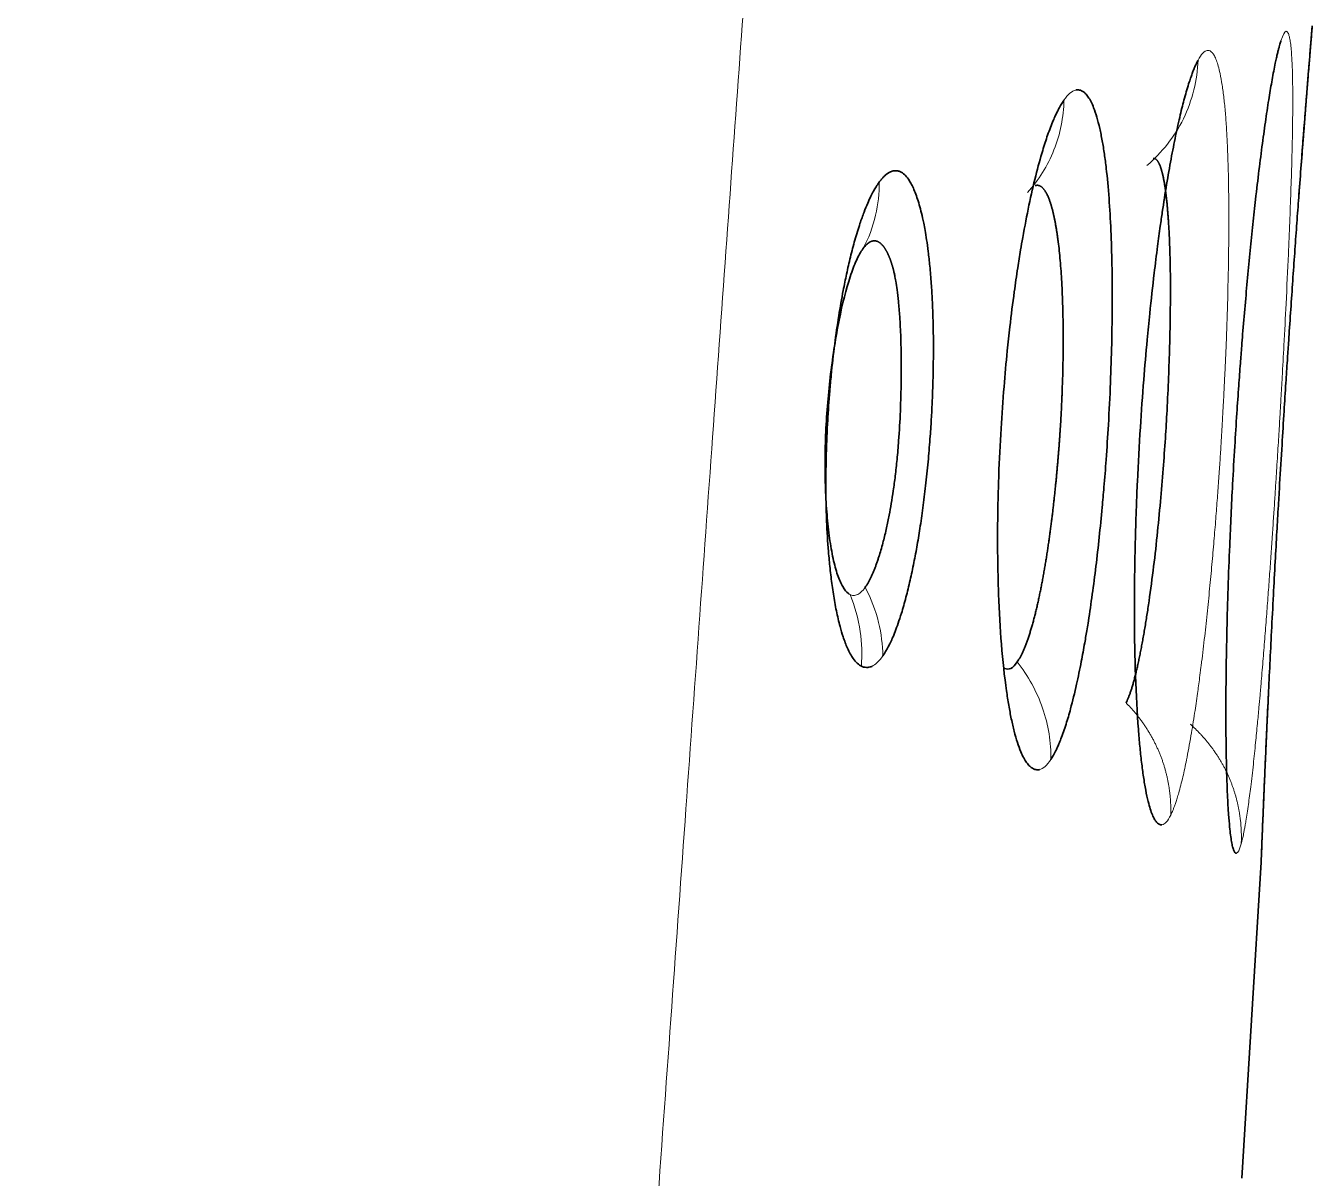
# Model space of a CAD drawing. Header units: inches. Extents: x -1096 to 3103, y -191 to 3207.
# Drawn here: x -28.177 to -23.997, y 1583.854 to 1587.597 of the extents above; entities that cross this region are included whole.
import ezdxf

# ---------------------------------------------------------------- set-up
doc = ezdxf.new("R2010")
doc.units = ezdxf.units.IN

msp = doc.modelspace()

# ---------------------------------------------------------------- linework, layer by layer
at = {"lineweight": 35}
for p, q in [((-23.9966, 1587.5971), (-23.999, 1587.5678)), ((-24.2253, 1583.8541), (-24.1625, 1584.8811))]:
    msp.add_line(p, q, dxfattribs=at)
at = {"lineweight": 13}
for points, knots in [([(-24.657, 1604.0575), (-24.6612, 1604.0019), (-24.6697, 1603.8898), (-24.6825, 1603.7202), (-24.6954, 1603.5479), (-24.7085, 1603.373), (-24.7217, 1603.1954), (-24.7351, 1603.0151), (-24.7487, 1602.8322), (-24.7624, 1602.6465), (-24.7762, 1602.4583), (-24.8033, 1602.0882), (-24.8495, 1601.4522), (-24.9046, 1600.6884), (-24.9558, 1599.9769), (-24.9972, 1599.4027), (-25.0386, 1598.8284), (-25.08, 1598.2541), (-25.1215, 1597.6798), (-25.2023, 1596.5586), (-25.3127, 1595.03), (-25.4425, 1593.2333), (-25.5422, 1591.8545), (-25.6116, 1590.8938), (-25.6605, 1590.2177), (-25.6991, 1589.6825), (-25.7378, 1589.1445), (-25.7775, 1588.5933), (-25.8181, 1588.029), (-25.8596, 1587.4515), (-25.9021, 1586.8608), (-25.9455, 1586.257), (-25.9898, 1585.64), (-26.035, 1585.0098), (-26.0812, 1584.3665), (-26.1283, 1583.71), (-26.1763, 1583.0403), (-26.2252, 1582.3575), (-26.2751, 1581.6615), (-26.3258, 1580.9523), (-26.3776, 1580.23), (-26.4302, 1579.4945), (-26.4838, 1578.7459), (-26.5383, 1577.9841), (-26.5937, 1577.2091), (-26.7064, 1575.6334), (-26.878, 1573.2344), (-27.1101, 1569.9896), (-27.348, 1566.6641), (-27.5918, 1563.2577), (-27.8414, 1559.7706), (-28.0968, 1556.2027), (-28.3581, 1552.554), (-28.6288, 1548.7766), (-28.9068, 1544.8982), (-29.1902, 1540.9465), (-29.4735, 1536.9971), (-29.7568, 1533.05), (-30.0401, 1529.1052), (-30.3233, 1525.1627), (-30.6065, 1521.2225), (-30.8896, 1517.2847), (-31.1726, 1513.3491), (-31.4555, 1509.4158), (-31.7384, 1505.4849), (-32.0211, 1501.5563), (-32.3037, 1497.6299), (-32.4922, 1495.0131), (-32.5863, 1493.7051)], [0, 0, 0, 0, 0.001515, 0.003053, 0.004616, 0.006203, 0.007814, 0.009449, 0.011108, 0.012791, 0.014499, 0.01623, 0.022857, 0.031796, 0.037001, 0.042205, 0.047411, 0.052616, 0.057822, 0.063029, 0.083104, 0.099391, 0.111888, 0.120596, 0.125515, 0.130273, 0.135149, 0.140145, 0.14526, 0.150494, 0.155847, 0.16132, 0.166912, 0.172623, 0.178453, 0.184403, 0.190472, 0.19666, 0.202967, 0.209394, 0.21594, 0.222605, 0.229389, 0.236293, 0.243316, 0.250458, 0.27913, 0.308534, 0.338669, 0.369537, 0.401135, 0.433466, 0.466528, 0.500322, 0.536151, 0.571959, 0.607745, 0.64351, 0.679254, 0.714977, 0.750679, 0.78636, 0.822019, 0.857658, 0.893275, 0.928871, 0.964446, 1, 1, 1, 1]), ([(-24.2274, 1584.9402), (-24.227, 1584.9417), (-24.2262, 1584.9448), (-24.2249, 1584.9502), (-24.2233, 1584.9567), (-24.2215, 1584.9646), (-24.2195, 1584.9741), (-24.2173, 1584.9854), (-24.2149, 1584.9987), (-24.2105, 1585.0243), (-24.2044, 1585.0645), (-24.1963, 1585.1266), (-24.1885, 1585.194), (-24.1812, 1585.2638), (-24.1751, 1585.3262), (-24.1702, 1585.3782), (-24.1667, 1585.4177), (-24.1644, 1585.4433), (-24.1613, 1585.4794), (-24.1569, 1585.531), (-24.151, 1585.6044), (-24.1454, 1585.6767), (-24.1401, 1585.7471), (-24.1351, 1585.8153), (-24.1305, 1585.8808), (-24.1262, 1585.9432), (-24.1222, 1586.0023), (-24.1185, 1586.058), (-24.1152, 1586.11), (-24.1121, 1586.1582), (-24.1093, 1586.2025), (-24.1068, 1586.2429), (-24.1046, 1586.2793), (-24.1027, 1586.3117), (-24.101, 1586.3402), (-24.0996, 1586.3646), (-24.0974, 1586.4028), (-24.0937, 1586.4676), (-24.088, 1586.571), (-24.0811, 1586.7061), (-24.0747, 1586.8397), (-24.0697, 1586.9604), (-24.066, 1587.0603), (-24.063, 1587.1554), (-24.0612, 1587.235), (-24.0602, 1587.3012), (-24.0599, 1587.3563), (-24.0602, 1587.4077), (-24.0612, 1587.4546), (-24.0629, 1587.492), (-24.065, 1587.5207), (-24.0673, 1587.542), (-24.07, 1587.5578), (-24.0728, 1587.5683), (-24.0755, 1587.5745), (-24.0778, 1587.5775), (-24.0798, 1587.5788), (-24.0809, 1587.579), (-24.0814, 1587.579)], [0, 0, 0, 0, 0.004872, 0.010579, 0.017122, 0.024499, 0.03271, 0.041755, 0.051631, 0.062336, 0.094597, 0.12323, 0.155284, 0.182579, 0.205128, 0.222917, 0.235918, 0.244119, 0.247515, 0.270238, 0.291929, 0.312578, 0.332172, 0.350704, 0.368185, 0.384628, 0.400043, 0.414437, 0.42781, 0.440165, 0.451502, 0.461823, 0.471127, 0.479417, 0.486691, 0.492953, 0.4982, 0.516118, 0.543024, 0.578966, 0.624011, 0.654396, 0.685503, 0.717305, 0.749775, 0.772781, 0.796809, 0.821872, 0.847992, 0.875186, 0.895515, 0.916054, 0.936799, 0.954886, 0.970252, 0.982896, 0.992814, 1, 1, 1, 1]), ([(-24.4564, 1585.0337), (-24.4557, 1585.0354), (-24.4539, 1585.039), (-24.4511, 1585.0453), (-24.4479, 1585.0532), (-24.4442, 1585.0629), (-24.44, 1585.0747), (-24.4354, 1585.0889), (-24.4277, 1585.1148), (-24.4175, 1585.1544), (-24.4042, 1585.2162), (-24.3914, 1585.2854), (-24.3795, 1585.359), (-24.3702, 1585.4226), (-24.3634, 1585.4729), (-24.359, 1585.5075), (-24.3534, 1585.5519), (-24.3463, 1585.6122), (-24.3373, 1585.6953), (-24.3292, 1585.7768), (-24.3218, 1585.8557), (-24.3153, 1585.9312), (-24.3095, 1586.0028), (-24.3044, 1586.0702), (-24.2999, 1586.1331), (-24.296, 1586.1911), (-24.2926, 1586.2442), (-24.2897, 1586.2923), (-24.2873, 1586.3352), (-24.2853, 1586.3729), (-24.283, 1586.4168), (-24.2799, 1586.4803), (-24.2758, 1586.5762), (-24.2714, 1586.7046), (-24.2686, 1586.8316), (-24.2675, 1586.9457), (-24.2678, 1587.0389), (-24.2693, 1587.1279), (-24.2719, 1587.2024), (-24.2752, 1587.2642), (-24.2789, 1587.3154), (-24.2836, 1587.3629), (-24.2893, 1587.406), (-24.2955, 1587.4402), (-24.3018, 1587.4664), (-24.308, 1587.4856), (-24.3144, 1587.4997), (-24.3206, 1587.5088), (-24.3261, 1587.514), (-24.3308, 1587.5164), (-24.3346, 1587.5172), (-24.3369, 1587.5171), (-24.3378, 1587.517)], [0, 0, 0, 0, 0.005677, 0.012431, 0.020264, 0.029172, 0.039157, 0.050215, 0.062343, 0.094666, 0.123243, 0.158827, 0.188477, 0.212202, 0.229972, 0.241753, 0.247536, 0.274585, 0.300234, 0.324459, 0.347244, 0.368595, 0.388537, 0.407085, 0.424248, 0.440028, 0.454426, 0.467443, 0.479082, 0.489344, 0.498229, 0.51496, 0.541471, 0.577807, 0.624039, 0.654254, 0.685303, 0.717162, 0.749801, 0.772926, 0.797012, 0.822074, 0.848133, 0.875207, 0.895532, 0.916068, 0.936809, 0.954801, 0.970119, 0.982761, 0.992723, 1, 1, 1, 1]), ([(-24.3677, 1587.4852), (-24.3701, 1587.421), (-24.4019, 1587.2897), (-24.4857, 1587.1843), (-24.5338, 1587.1435)], [0, 0, 0, 0, 0.504102, 1, 1, 1, 1]), ([(-24.8034, 1587.3556), (-24.8045, 1587.301), (-24.8262, 1587.1901), (-24.8859, 1587.0952), (-24.9218, 1587.0556)], [0, 0, 0, 0, 0.501379, 1, 1, 1, 1]), ([(-25.4038, 1587.0891), (-25.4034, 1587.0532), (-25.4115, 1586.9772), (-25.4384, 1586.9065), (-25.4569, 1586.8726)], [0, 0, 0, 0, 0.475306, 1, 1, 1, 1]), ([(-25.4493, 1585.7736), (-25.4585, 1585.7602), (-25.4678, 1585.7519), (-25.4862, 1585.7452), (-25.4952, 1585.7468), (-25.5038, 1585.7532)], [0, 0, 0, 0, 0.5, 0.5, 1, 1, 1, 1]), ([(-25.3922, 1585.5504), (-25.3925, 1585.5864), (-25.402, 1585.6635), (-25.4302, 1585.7375), (-25.4493, 1585.7736)], [0, 0, 0, 0, 0.477106, 1, 1, 1, 1]), ([(-25.4617, 1585.517), (-25.4588, 1585.5542), (-25.4611, 1585.6346), (-25.4826, 1585.7118), (-25.4985, 1585.7497)], [0, 0, 0, 0, 0.47368, 1, 1, 1, 1]), ([(-24.8461, 1585.2139), (-24.8451, 1585.269), (-24.854, 1585.3264), (-24.8916, 1585.4352), (-24.9203, 1585.4866), (-24.9555, 1585.5309)], [0, 0, 0, 0, 0.5, 0.5, 1, 1, 1, 1]), ([(-24.4564, 1585.0337), (-24.4563, 1585.0374), (-24.4561, 1585.0449), (-24.4562, 1585.0561), (-24.4564, 1585.0673), (-24.457, 1585.0786), (-24.4578, 1585.0899), (-24.4589, 1585.1012), (-24.4603, 1585.1125), (-24.4619, 1585.1239), (-24.4638, 1585.1352), (-24.466, 1585.1465), (-24.4684, 1585.1578), (-24.4711, 1585.1691), (-24.4741, 1585.1803), (-24.4773, 1585.1915), (-24.4808, 1585.2026), (-24.4846, 1585.2136), (-24.4887, 1585.2245), (-24.493, 1585.2353), (-24.4976, 1585.2461), (-24.5025, 1585.2567), (-24.5076, 1585.2672), (-24.5129, 1585.2776), (-24.5185, 1585.2878), (-24.5243, 1585.298), (-24.5304, 1585.3079), (-24.5366, 1585.3178), (-24.5431, 1585.3274), (-24.5498, 1585.3369), (-24.5567, 1585.3462), (-24.5637, 1585.3554), (-24.571, 1585.3643), (-24.5784, 1585.3731), (-24.586, 1585.3816), (-24.5937, 1585.39), (-24.599, 1585.3954), (-24.6017, 1585.3981)], [0, 0, 0, 0, 0.027905, 0.055941, 0.084098, 0.112368, 0.14074, 0.169207, 0.197757, 0.226383, 0.255076, 0.283826, 0.312624, 0.341464, 0.370336, 0.399232, 0.428147, 0.457072, 0.486003, 0.514932, 0.543857, 0.57277, 0.601666, 0.630538, 0.659379, 0.688181, 0.716937, 0.745638, 0.774275, 0.80284, 0.831323, 0.859716, 0.88801, 0.916194, 0.94426, 0.972198, 1, 1, 1, 1]), ([(-24.2274, 1584.9402), (-24.2273, 1584.9438), (-24.227, 1584.9508), (-24.2269, 1584.9614), (-24.2269, 1584.972), (-24.2273, 1584.9827), (-24.2278, 1584.9934), (-24.2287, 1585.0041), (-24.2297, 1585.0149), (-24.231, 1585.0257), (-24.2326, 1585.0364), (-24.2343, 1585.0472), (-24.2364, 1585.0579), (-24.2386, 1585.0687), (-24.2412, 1585.0794), (-24.2439, 1585.09), (-24.2469, 1585.1006), (-24.2502, 1585.1112), (-24.2536, 1585.1216), (-24.2574, 1585.1321), (-24.2614, 1585.1424), (-24.2656, 1585.1526), (-24.27, 1585.1628), (-24.2747, 1585.1728), (-24.2797, 1585.1827), (-24.2848, 1585.1925), (-24.2902, 1585.2022), (-24.2958, 1585.2118), (-24.3016, 1585.2212), (-24.3076, 1585.2305), (-24.3138, 1585.2396), (-24.3202, 1585.2486), (-24.3267, 1585.2575), (-24.3335, 1585.2661), (-24.3404, 1585.2746), (-24.3474, 1585.283), (-24.3547, 1585.2911), (-24.362, 1585.2991), (-24.3695, 1585.3069), (-24.3772, 1585.3145), (-24.385, 1585.3219), (-24.3903, 1585.3267), (-24.3929, 1585.329)], [0, 0, 0, 0, 0.024309, 0.048737, 0.073277, 0.097921, 0.122662, 0.147492, 0.172405, 0.197393, 0.222448, 0.247563, 0.272731, 0.297944, 0.323197, 0.348483, 0.373794, 0.399127, 0.424474, 0.449831, 0.475193, 0.500556, 0.525915, 0.551268, 0.576611, 0.601938, 0.627244, 0.652524, 0.677773, 0.702983, 0.728149, 0.753263, 0.778319, 0.80331, 0.828228, 0.853067, 0.877817, 0.902473, 0.927027, 0.951471, 0.975797, 1, 1, 1, 1])]:
    msp.add_open_spline(points, degree=3, knots=knots, dxfattribs=at)
at = {"lineweight": 35}
for points, knots in [([(-24.0397, 1587.0504), (-24.0395, 1587.0537), (-24.0367, 1587.0907), (-24.0315, 1587.1592), (-24.0252, 1587.2407), (-24.0199, 1587.3085), (-24.0155, 1587.365), (-24.0113, 1587.418), (-24.0074, 1587.4663), (-24.0042, 1587.505), (-24.0018, 1587.5349), (-24, 1587.5571), (-23.9986, 1587.5738), (-23.9976, 1587.585), (-23.9971, 1587.5916), (-23.9968, 1587.5951), (-23.9966, 1587.5967), (-23.9966, 1587.597), (-23.9966, 1587.5971)], [0, 0, 0, 0, 0.009648, 0.109729, 0.211715, 0.284115, 0.359772, 0.438728, 0.521049, 0.606793, 0.670847, 0.735553, 0.800894, 0.857989, 0.906456, 0.946289, 0.977476, 1, 1, 1, 1]), ([(-23.999, 1587.5678), (-23.9991, 1587.5662), (-23.9994, 1587.5627), (-23.9999, 1587.5565), (-24.0005, 1587.5487), (-24.0014, 1587.5389), (-24.0024, 1587.5269), (-24.0036, 1587.5123), (-24.0058, 1587.4857), (-24.0091, 1587.4448), (-24.0141, 1587.3835), (-24.0196, 1587.314), (-24.0258, 1587.234), (-24.0326, 1587.1459), (-24.0393, 1587.0564), (-24.0459, 1586.9677), (-24.0521, 1586.8815), (-24.0584, 1586.7921), (-24.0648, 1586.6999), (-24.07, 1586.6243), (-24.0742, 1586.5611), (-24.0779, 1586.5052), (-24.0827, 1586.4316), (-24.0885, 1586.34), (-24.0953, 1586.2305), (-24.1015, 1586.1278), (-24.107, 1586.0338), (-24.1119, 1585.9492), (-24.1173, 1585.852), (-24.1231, 1585.7432), (-24.1308, 1585.5949), (-24.1397, 1585.4151), (-24.1464, 1585.2679), (-24.1507, 1585.1717), (-24.1531, 1585.1147), (-24.1554, 1585.0614), (-24.1574, 1585.0128), (-24.159, 1584.9739), (-24.1603, 1584.9439), (-24.1612, 1584.9215), (-24.1618, 1584.9048), (-24.1622, 1584.8936), (-24.1625, 1584.8868), (-24.1626, 1584.8833), (-24.1627, 1584.8816), (-24.1627, 1584.8813), (-24.1627, 1584.8811)], [0, 0, 0, 0, 0.005478, 0.012088, 0.019828, 0.028697, 0.038694, 0.049815, 0.062055, 0.094135, 0.122732, 0.153805, 0.184826, 0.215793, 0.246708, 0.271782, 0.296802, 0.321784, 0.346734, 0.371652, 0.381642, 0.396023, 0.414791, 0.437934, 0.465436, 0.497272, 0.515227, 0.536784, 0.561953, 0.590755, 0.623221, 0.684062, 0.749062, 0.772183, 0.796327, 0.821486, 0.847648, 0.874792, 0.895106, 0.915702, 0.936587, 0.954439, 0.969705, 0.982388, 0.992487, 1, 1, 1, 1]), ([(-24.0985, 1587.5482), (-24.099, 1587.5466), (-24.1001, 1587.5431), (-24.1019, 1587.5368), (-24.1041, 1587.5289), (-24.1067, 1587.5191), (-24.1097, 1587.507), (-24.1131, 1587.4924), (-24.1188, 1587.4658), (-24.1267, 1587.425), (-24.137, 1587.364), (-24.1476, 1587.295), (-24.1586, 1587.2157), (-24.1698, 1587.1286), (-24.1802, 1587.0401), (-24.1897, 1586.9525), (-24.1984, 1586.8674), (-24.2068, 1586.7792), (-24.215, 1586.6883), (-24.2213, 1586.6136), (-24.2263, 1586.551), (-24.2306, 1586.4955), (-24.2359, 1586.4229), (-24.2421, 1586.3329), (-24.2489, 1586.2257), (-24.2571, 1586.0816), (-24.2668, 1585.8787), (-24.273, 1585.687), (-24.276, 1585.5332), (-24.2772, 1585.4333), (-24.2774, 1585.337), (-24.2767, 1585.256), (-24.2754, 1585.1887), (-24.2737, 1585.133), (-24.2715, 1585.0813), (-24.2686, 1585.0344), (-24.2655, 1584.997), (-24.2623, 1584.9681), (-24.259, 1584.9467), (-24.2557, 1584.9308), (-24.2524, 1584.9203), (-24.2495, 1584.9141), (-24.247, 1584.9109), (-24.2449, 1584.9096), (-24.2437, 1584.9094), (-24.2432, 1584.9094)], [0, 0, 0, 0, 0.005489, 0.012106, 0.019849, 0.028718, 0.03871, 0.049822, 0.062049, 0.094134, 0.122722, 0.153793, 0.184814, 0.215782, 0.246701, 0.271782, 0.296807, 0.321791, 0.346741, 0.371656, 0.38183, 0.396322, 0.415129, 0.438238, 0.465633, 0.497291, 0.548689, 0.623092, 0.653058, 0.684038, 0.716037, 0.749085, 0.772414, 0.796664, 0.821824, 0.847885, 0.874825, 0.895221, 0.915812, 0.936601, 0.954502, 0.969791, 0.982471, 0.992541, 1, 1, 1, 1]), ([(-24.3677, 1587.4852), (-24.3685, 1587.4836), (-24.3704, 1587.4801), (-24.3734, 1587.4739), (-24.3769, 1587.4662), (-24.381, 1587.4566), (-24.3856, 1587.4449), (-24.3908, 1587.4307), (-24.3995, 1587.405), (-24.4112, 1587.3657), (-24.4259, 1587.3072), (-24.4405, 1587.2412), (-24.4554, 1587.1655), (-24.4699, 1587.0826), (-24.4815, 1587.0083), (-24.4913, 1586.9406), (-24.5001, 1586.8751), (-24.5118, 1586.7813), (-24.523, 1586.6793), (-24.5344, 1586.5632), (-24.545, 1586.4401), (-24.556, 1586.2859), (-24.5636, 1586.1479), (-24.5686, 1586.0279), (-24.5719, 1585.9255), (-24.5743, 1585.8041), (-24.5749, 1585.6514), (-24.5717, 1585.4782), (-24.5644, 1585.3437), (-24.5569, 1585.256), (-24.5514, 1585.2042), (-24.5451, 1585.1564), (-24.5379, 1585.1134), (-24.5305, 1585.0792), (-24.5233, 1585.053), (-24.5163, 1585.0336), (-24.5093, 1585.0195), (-24.5028, 1585.0103), (-24.4971, 1585.0051), (-24.4923, 1585.0026), (-24.4883, 1585.0017), (-24.4861, 1585.0018), (-24.4851, 1585.0019)], [0, 0, 0, 0, 0.005516, 0.01215, 0.0199, 0.028767, 0.038748, 0.049839, 0.062036, 0.094143, 0.122701, 0.153762, 0.184779, 0.215748, 0.246673, 0.261603, 0.282411, 0.309111, 0.347406, 0.37165, 0.407578, 0.449462, 0.497236, 0.519574, 0.547992, 0.582517, 0.623199, 0.683878, 0.749073, 0.772572, 0.796908, 0.82207, 0.848049, 0.874824, 0.895222, 0.915813, 0.936602, 0.954405, 0.969645, 0.982324, 0.992443, 1, 1, 1, 1]), ([(-24.8461, 1585.2139), (-24.8451, 1585.2155), (-24.8429, 1585.2189), (-24.8393, 1585.225), (-24.8351, 1585.2324), (-24.8304, 1585.2415), (-24.8252, 1585.2525), (-24.8194, 1585.2657), (-24.8097, 1585.2896), (-24.7971, 1585.3257), (-24.78, 1585.3844), (-24.7635, 1585.4521), (-24.7482, 1585.5255), (-24.7369, 1585.5865), (-24.7294, 1585.6312), (-24.7211, 1585.683), (-24.7113, 1585.7498), (-24.6994, 1585.841), (-24.6887, 1585.9356), (-24.6801, 1586.022), (-24.6726, 1586.1061), (-24.6657, 1586.1955), (-24.6583, 1586.3091), (-24.6521, 1586.4354), (-24.6464, 1586.6136), (-24.6459, 1586.7816), (-24.6506, 1586.9348), (-24.6566, 1587.04), (-24.6642, 1587.121), (-24.672, 1587.1813), (-24.679, 1587.2249), (-24.6872, 1587.2651), (-24.6965, 1587.3012), (-24.706, 1587.3295), (-24.7154, 1587.3509), (-24.7244, 1587.3664), (-24.7335, 1587.3774), (-24.7421, 1587.3841), (-24.7495, 1587.3876), (-24.7559, 1587.3888), (-24.761, 1587.3888), (-24.764, 1587.3884), (-24.7653, 1587.3881)], [0, 0, 0, 0, 0.00574, 0.012539, 0.020395, 0.029309, 0.039278, 0.0503, 0.062374, 0.094808, 0.123301, 0.163195, 0.195598, 0.220506, 0.237864, 0.247638, 0.279014, 0.310359, 0.341623, 0.372778, 0.393309, 0.421103, 0.456142, 0.498405, 0.538106, 0.624054, 0.66412, 0.706058, 0.749801, 0.773059, 0.797214, 0.822278, 0.848274, 0.875218, 0.895535, 0.916069, 0.936814, 0.954645, 0.96988, 0.982521, 0.992562, 1, 1, 1, 1]), ([(-24.8034, 1587.3556), (-24.8044, 1587.3541), (-24.8067, 1587.3507), (-24.8104, 1587.3448), (-24.8148, 1587.3375), (-24.8198, 1587.3286), (-24.8254, 1587.3176), (-24.8317, 1587.3045), (-24.8421, 1587.2808), (-24.8559, 1587.2449), (-24.875, 1587.1858), (-24.8954, 1587.1112), (-24.9173, 1587.0162), (-24.9333, 1586.9331), (-24.9453, 1586.8638), (-24.9546, 1586.8055), (-24.9666, 1586.7229), (-24.978, 1586.6324), (-24.9891, 1586.5293), (-24.9991, 1586.4191), (-25.0088, 1586.2835), (-25.0145, 1586.1641), (-25.0177, 1586.0611), (-25.0192, 1585.9725), (-25.0191, 1585.8654), (-25.0159, 1585.7316), (-25.0074, 1585.5805), (-24.9948, 1585.4646), (-24.9829, 1585.3891), (-24.9745, 1585.3449), (-24.9651, 1585.3045), (-24.9547, 1585.2686), (-24.9444, 1585.2403), (-24.9343, 1585.2189), (-24.9247, 1585.2033), (-24.9153, 1585.1922), (-24.9065, 1585.1855), (-24.899, 1585.182), (-24.8925, 1585.1807), (-24.8873, 1585.1806), (-24.8843, 1585.1811), (-24.883, 1585.1813)], [0, 0, 0, 0, 0.005554, 0.012212, 0.019972, 0.028835, 0.038798, 0.049857, 0.062009, 0.094144, 0.122654, 0.164029, 0.205336, 0.246577, 0.261309, 0.282117, 0.309016, 0.346447, 0.371562, 0.40803, 0.449921, 0.49717, 0.518469, 0.546547, 0.581427, 0.623161, 0.683442, 0.749063, 0.772788, 0.797238, 0.822404, 0.848274, 0.87483, 0.895236, 0.915826, 0.936607, 0.954255, 0.969416, 0.982094, 0.992289, 1, 1, 1, 1]), ([(-24.5138, 1587.1655), (-24.5132, 1587.1657), (-24.5121, 1587.1659), (-24.5106, 1587.1659), (-24.509, 1587.1656), (-24.5075, 1587.1652), (-24.506, 1587.1645), (-24.5045, 1587.1636), (-24.5031, 1587.1624), (-24.5016, 1587.161), (-24.5002, 1587.1594), (-24.4989, 1587.1576), (-24.4975, 1587.1556), (-24.4962, 1587.1534), (-24.4949, 1587.151), (-24.4937, 1587.1484), (-24.4924, 1587.1457), (-24.4912, 1587.1427), (-24.49, 1587.1395), (-24.4888, 1587.1362), (-24.4877, 1587.1327), (-24.4866, 1587.129), (-24.4855, 1587.1252), (-24.4844, 1587.1212), (-24.4834, 1587.1171), (-24.4824, 1587.1128), (-24.4814, 1587.1083), (-24.4804, 1587.1037), (-24.4795, 1587.099), (-24.4785, 1587.0941), (-24.4776, 1587.089), (-24.4768, 1587.0839), (-24.4759, 1587.0786), (-24.4751, 1587.0732), (-24.4743, 1587.0677), (-24.4735, 1587.062), (-24.4727, 1587.0563), (-24.472, 1587.0504), (-24.4713, 1587.0444), (-24.4706, 1587.0383), (-24.4699, 1587.0321), (-24.4692, 1587.0259), (-24.4686, 1587.0195), (-24.468, 1587.013), (-24.4674, 1587.0064), (-24.4668, 1586.9998), (-24.4662, 1586.9931), (-24.4657, 1586.9863), (-24.4652, 1586.9794), (-24.4647, 1586.9725), (-24.4642, 1586.9655), (-24.4637, 1586.9584), (-24.4632, 1586.9513), (-24.4628, 1586.9442), (-24.4614, 1586.9207), (-24.4595, 1586.8776), (-24.4578, 1586.8096), (-24.4573, 1586.7329), (-24.458, 1586.6478), (-24.46, 1586.5546), (-24.4635, 1586.4539), (-24.4681, 1586.3538), (-24.4739, 1586.2543), (-24.481, 1586.155), (-24.4899, 1586.0486), (-24.5008, 1585.937), (-24.5138, 1585.8234), (-24.5247, 1585.7433), (-24.5322, 1585.6939), (-24.5356, 1585.6723), (-24.539, 1585.6513), (-24.5424, 1585.6309), (-24.5458, 1585.6112), (-24.5493, 1585.5921), (-24.5528, 1585.5737), (-24.5562, 1585.5561), (-24.5597, 1585.5391), (-24.5632, 1585.5229), (-24.5667, 1585.5074), (-24.5702, 1585.4927), (-24.5738, 1585.4788), (-24.5773, 1585.4656), (-24.5808, 1585.4533), (-24.5843, 1585.4419), (-24.5878, 1585.4313), (-24.5913, 1585.4216), (-24.5948, 1585.4128), (-24.5982, 1585.4048), (-24.6005, 1585.4003), (-24.6017, 1585.3981)], [0, 0, 0, 0, 0.005645, 0.011258, 0.016839, 0.022387, 0.027904, 0.033389, 0.038844, 0.044268, 0.049661, 0.055023, 0.060356, 0.065659, 0.070932, 0.076175, 0.081388, 0.086572, 0.091726, 0.09685, 0.101945, 0.10701, 0.112045, 0.11705, 0.122026, 0.126972, 0.131888, 0.136774, 0.141631, 0.146459, 0.151256, 0.156025, 0.160764, 0.165474, 0.170154, 0.174805, 0.179427, 0.18402, 0.188585, 0.19312, 0.197627, 0.202105, 0.206555, 0.210977, 0.21537, 0.219735, 0.224072, 0.228381, 0.232662, 0.236915, 0.241139, 0.245336, 0.249505, 0.253646, 0.257758, 0.289699, 0.323212, 0.358274, 0.394852, 0.432909, 0.472422, 0.513416, 0.547827, 0.585533, 0.626524, 0.67085, 0.718576, 0.769541, 0.780461, 0.791381, 0.802299, 0.813213, 0.824125, 0.835038, 0.845953, 0.856873, 0.8678, 0.878734, 0.889679, 0.900636, 0.911606, 0.922593, 0.933597, 0.944622, 0.955665, 0.966726, 0.977802, 0.988894, 1, 1, 1, 1]), ([(-25.3672, 1587.1228), (-25.3682, 1587.1223), (-25.3703, 1587.1213), (-25.3735, 1587.1194), (-25.3766, 1587.1174), (-25.3797, 1587.1151), (-25.3828, 1587.1125), (-25.3859, 1587.1098), (-25.3889, 1587.1068), (-25.3919, 1587.1036), (-25.3949, 1587.1003), (-25.3979, 1587.0967), (-25.4009, 1587.093), (-25.4028, 1587.0904), (-25.4038, 1587.0891)], [0, 0, 0, 0, 0.087726, 0.174597, 0.26064, 0.345882, 0.430348, 0.514063, 0.597044, 0.679271, 0.760709, 0.841329, 0.921101, 1, 1, 1, 1]), ([(-25.3922, 1585.5504), (-25.3908, 1585.5525), (-25.3877, 1585.5572), (-25.3825, 1585.5656), (-25.3762, 1585.5766), (-25.369, 1585.5905), (-25.3608, 1585.6082), (-25.3517, 1585.6301), (-25.3418, 1585.657), (-25.3299, 1585.6933), (-25.3168, 1585.7394), (-25.3033, 1585.7947), (-25.2911, 1585.852), (-25.2801, 1585.9111), (-25.2699, 1585.9733), (-25.2604, 1586.0404), (-25.2516, 1586.1133), (-25.244, 1586.1883), (-25.2382, 1586.2601), (-25.2341, 1586.3233), (-25.2314, 1586.376), (-25.2298, 1586.4182), (-25.2289, 1586.45), (-25.2285, 1586.4716), (-25.2282, 1586.4899), (-25.2279, 1586.5086), (-25.2277, 1586.5313), (-25.2276, 1586.5547), (-25.2277, 1586.5787), (-25.228, 1586.6033), (-25.2285, 1586.6284), (-25.2291, 1586.6541), (-25.2301, 1586.6801), (-25.2312, 1586.7065), (-25.2327, 1586.7331), (-25.2351, 1586.7705), (-25.2389, 1586.8149), (-25.2441, 1586.8621), (-25.2495, 1586.9005), (-25.2544, 1586.931), (-25.2588, 1586.9545), (-25.2638, 1586.978), (-25.2697, 1587.0025), (-25.2771, 1587.0282), (-25.2848, 1587.0507), (-25.2926, 1587.07), (-25.3006, 1587.0861), (-25.3099, 1587.1012), (-25.3216, 1587.1151), (-25.3341, 1587.1235), (-25.3455, 1587.1265), (-25.3539, 1587.1265), (-25.361, 1587.1251), (-25.3653, 1587.1235), (-25.3672, 1587.1228)], [0, 0, 0, 0, 0.008312, 0.018718, 0.031215, 0.045793, 0.062447, 0.081166, 0.101965, 0.12488, 0.158032, 0.189933, 0.220552, 0.249847, 0.279081, 0.309902, 0.342245, 0.37604, 0.40723, 0.433936, 0.456243, 0.474204, 0.487831, 0.49712, 0.502069, 0.511588, 0.521488, 0.53177, 0.542435, 0.553485, 0.564918, 0.576737, 0.588939, 0.601522, 0.614485, 0.627837, 0.657455, 0.683638, 0.706353, 0.725554, 0.7412, 0.75326, 0.775273, 0.796753, 0.817681, 0.838042, 0.857822, 0.877012, 0.903556, 0.937505, 0.957454, 0.974506, 0.988684, 1, 1, 1, 1]), ([(-25.4038, 1587.0891), (-25.4052, 1587.087), (-25.4087, 1587.0821), (-25.4147, 1587.0729), (-25.4222, 1587.0601), (-25.4313, 1587.0429), (-25.4418, 1587.0202), (-25.4536, 1586.9909), (-25.4676, 1586.9516), (-25.4825, 1586.9031), (-25.497, 1586.8476), (-25.5097, 1586.7926), (-25.5225, 1586.7295), (-25.5358, 1586.6539), (-25.549, 1586.5616), (-25.5583, 1586.4792), (-25.5658, 1586.3958), (-25.5706, 1586.3278), (-25.574, 1586.2603), (-25.5757, 1586.2109), (-25.5766, 1586.1679), (-25.5771, 1586.1213), (-25.577, 1586.0615), (-25.5747, 1585.98), (-25.57, 1585.9016), (-25.5636, 1585.8328), (-25.5569, 1585.7772), (-25.5481, 1585.722), (-25.5392, 1585.6785), (-25.53, 1585.642), (-25.5202, 1585.6086), (-25.5061, 1585.5717), (-25.4906, 1585.5435), (-25.4745, 1585.5248), (-25.4615, 1585.5162), (-25.4499, 1585.5131), (-25.4413, 1585.5131), (-25.4342, 1585.5144), (-25.4299, 1585.5159), (-25.4281, 1585.5166)], [0, 0, 0, 0, 0.00838, 0.019828, 0.034311, 0.051779, 0.07223, 0.095696, 0.122213, 0.156817, 0.188919, 0.218495, 0.245511, 0.285003, 0.326851, 0.370915, 0.392493, 0.433838, 0.457227, 0.478268, 0.49699, 0.512576, 0.538783, 0.575717, 0.623427, 0.651319, 0.681697, 0.714579, 0.749997, 0.768411, 0.795415, 0.831012, 0.875167, 0.903589, 0.936491, 0.95725, 0.97475, 0.989001, 1, 1, 1, 1]), ([(-24.8971, 1587.0778), (-24.8963, 1587.078), (-24.8949, 1587.0785), (-24.8927, 1587.0788), (-24.8906, 1587.079), (-24.8885, 1587.0789), (-24.8864, 1587.0786), (-24.8844, 1587.0781), (-24.8824, 1587.0773), (-24.8804, 1587.0764), (-24.8785, 1587.0752), (-24.8765, 1587.0739), (-24.8747, 1587.0724), (-24.8728, 1587.0707), (-24.871, 1587.0688), (-24.8692, 1587.0667), (-24.8675, 1587.0645), (-24.8657, 1587.0621), (-24.864, 1587.0595), (-24.8624, 1587.0568), (-24.8607, 1587.0539), (-24.8591, 1587.0509), (-24.8576, 1587.0477), (-24.856, 1587.0444), (-24.8545, 1587.041), (-24.853, 1587.0374), (-24.8516, 1587.0337), (-24.8502, 1587.0299), (-24.8488, 1587.026), (-24.8474, 1587.022), (-24.8461, 1587.0178), (-24.8448, 1587.0136), (-24.8435, 1587.0092), (-24.8423, 1587.0047), (-24.8411, 1587.0002), (-24.8399, 1586.9956), (-24.8387, 1586.9908), (-24.8376, 1586.986), (-24.8365, 1586.9811), (-24.8354, 1586.9762), (-24.8343, 1586.9711), (-24.8333, 1586.966), (-24.8323, 1586.9609), (-24.8313, 1586.9556), (-24.8304, 1586.9504), (-24.8294, 1586.945), (-24.8285, 1586.9396), (-24.8276, 1586.9342), (-24.8268, 1586.9288), (-24.8259, 1586.9232), (-24.8251, 1586.9177), (-24.8243, 1586.9122), (-24.8236, 1586.9066), (-24.8228, 1586.901), (-24.8199, 1586.8784), (-24.8152, 1586.835), (-24.8103, 1586.7646), (-24.807, 1586.685), (-24.8056, 1586.5965), (-24.8063, 1586.5002), (-24.8084, 1586.4299), (-24.81, 1586.3902), (-24.8103, 1586.3825), (-24.8107, 1586.3746), (-24.8111, 1586.3663), (-24.8115, 1586.3576), (-24.8119, 1586.3487), (-24.8124, 1586.3395), (-24.8129, 1586.3299), (-24.8135, 1586.32), (-24.8141, 1586.3099), (-24.8147, 1586.2994), (-24.8154, 1586.2886), (-24.8162, 1586.2775), (-24.8169, 1586.2661), (-24.8177, 1586.2544), (-24.8186, 1586.2423), (-24.8195, 1586.23), (-24.8205, 1586.2174), (-24.8215, 1586.2046), (-24.8226, 1586.1914), (-24.8238, 1586.178), (-24.825, 1586.1643), (-24.8262, 1586.1503), (-24.8275, 1586.1361), (-24.8289, 1586.1216), (-24.8304, 1586.1069), (-24.8319, 1586.092), (-24.8335, 1586.0768), (-24.8352, 1586.0614), (-24.8369, 1586.0458), (-24.8387, 1586.03), (-24.8406, 1586.014), (-24.8426, 1585.9979), (-24.8446, 1585.9816), (-24.8468, 1585.9652), (-24.849, 1585.9487), (-24.8513, 1585.932), (-24.8537, 1585.9153), (-24.8561, 1585.8986), (-24.8587, 1585.8818), (-24.8613, 1585.8651), (-24.8641, 1585.8484), (-24.8669, 1585.8317), (-24.8698, 1585.8151), (-24.8729, 1585.7986), (-24.876, 1585.7823), (-24.8791, 1585.7661), (-24.8824, 1585.7501), (-24.8858, 1585.7343), (-24.8892, 1585.7188), (-24.8928, 1585.7036), (-24.8964, 1585.6886), (-24.9001, 1585.674), (-24.9039, 1585.6598), (-24.9078, 1585.646), (-24.9117, 1585.6326), (-24.9158, 1585.6196), (-24.9199, 1585.6072), (-24.9241, 1585.5953), (-24.9284, 1585.584), (-24.9327, 1585.5733), (-24.9372, 1585.5633), (-24.9417, 1585.5539), (-24.9462, 1585.5454), (-24.9508, 1585.5376), (-24.9539, 1585.5331), (-24.9555, 1585.5309)], [0, 0, 0, 0, 0.005865, 0.011687, 0.017466, 0.023202, 0.028896, 0.034548, 0.040159, 0.045728, 0.051256, 0.056744, 0.062191, 0.067598, 0.072964, 0.078291, 0.083577, 0.088824, 0.09403, 0.099197, 0.104323, 0.109409, 0.114456, 0.119462, 0.124428, 0.129354, 0.13424, 0.139087, 0.143893, 0.14866, 0.153387, 0.158074, 0.162721, 0.167329, 0.171897, 0.176426, 0.180915, 0.185365, 0.189776, 0.194148, 0.198481, 0.202775, 0.20703, 0.211247, 0.215425, 0.219564, 0.223665, 0.227727, 0.231751, 0.235736, 0.239683, 0.243591, 0.247461, 0.251293, 0.255086, 0.293166, 0.332769, 0.373855, 0.41637, 0.460265, 0.505542, 0.508741, 0.512072, 0.515536, 0.519132, 0.522861, 0.526723, 0.530717, 0.534844, 0.539104, 0.543496, 0.548021, 0.552678, 0.557469, 0.562392, 0.567448, 0.572636, 0.577957, 0.583411, 0.588998, 0.594717, 0.600568, 0.606552, 0.612669, 0.618919, 0.625302, 0.631818, 0.638469, 0.645255, 0.652176, 0.659233, 0.666427, 0.673758, 0.681227, 0.688832, 0.696573, 0.70445, 0.71246, 0.720603, 0.728878, 0.737285, 0.745822, 0.754488, 0.763283, 0.772204, 0.781251, 0.790421, 0.799713, 0.809123, 0.818654, 0.828304, 0.838077, 0.847971, 0.857989, 0.868132, 0.8784, 0.888796, 0.899319, 0.909973, 0.920758, 0.931677, 0.942732, 0.953922, 0.965245, 0.9767, 0.988285, 1, 1, 1, 1]), ([(-25.4569, 1586.8726), (-25.4529, 1586.8781), (-25.449, 1586.8827), (-25.4412, 1586.8901), (-25.4374, 1586.8929), (-25.4336, 1586.8949)], [0, 0, 0, 0, 0.5, 0.5, 1, 1, 1, 1]), ([(-25.4336, 1586.8949), (-25.4328, 1586.8953), (-25.4312, 1586.8961), (-25.4288, 1586.8971), (-25.4264, 1586.8978), (-25.4241, 1586.8983), (-25.4219, 1586.8986), (-25.4197, 1586.8988), (-25.4175, 1586.8987), (-25.4154, 1586.8984), (-25.4133, 1586.898), (-25.4113, 1586.8974), (-25.4093, 1586.8967), (-25.4074, 1586.8959), (-25.4055, 1586.8948), (-25.4036, 1586.8937), (-25.4018, 1586.8925), (-25.4, 1586.8911), (-25.3983, 1586.8896), (-25.3966, 1586.888), (-25.395, 1586.8864), (-25.3934, 1586.8846), (-25.3918, 1586.8828), (-25.3903, 1586.8809), (-25.3888, 1586.879), (-25.3873, 1586.877), (-25.3859, 1586.8749), (-25.3846, 1586.8728), (-25.3832, 1586.8706), (-25.3819, 1586.8684), (-25.3807, 1586.8662), (-25.3794, 1586.8639), (-25.3783, 1586.8616), (-25.3771, 1586.8594), (-25.376, 1586.857), (-25.3749, 1586.8547), (-25.3738, 1586.8524), (-25.3728, 1586.8501), (-25.3719, 1586.8478), (-25.3709, 1586.8455), (-25.37, 1586.8432), (-25.3691, 1586.8409), (-25.3682, 1586.8387), (-25.3674, 1586.8365), (-25.3666, 1586.8343), (-25.3659, 1586.8321), (-25.3651, 1586.83), (-25.3644, 1586.8279), (-25.3637, 1586.8258), (-25.3631, 1586.8238), (-25.3625, 1586.8218), (-25.3619, 1586.8199), (-25.3613, 1586.818), (-25.3608, 1586.8162), (-25.3602, 1586.8144), (-25.3597, 1586.8127), (-25.3593, 1586.8111), (-25.3588, 1586.8095), (-25.3584, 1586.8079), (-25.358, 1586.8065), (-25.3577, 1586.8051), (-25.3573, 1586.8037), (-25.357, 1586.8025), (-25.3567, 1586.8013), (-25.3564, 1586.8002), (-25.3562, 1586.7991), (-25.3559, 1586.7981), (-25.355, 1586.7939), (-25.3529, 1586.784), (-25.3495, 1586.7652), (-25.3453, 1586.7377), (-25.3408, 1586.7), (-25.3365, 1586.6487), (-25.3335, 1586.5876), (-25.3322, 1586.523), (-25.3323, 1586.4665), (-25.3329, 1586.4085), (-25.335, 1586.3374), (-25.3394, 1586.2607), (-25.3454, 1586.1903), (-25.3513, 1586.1361), (-25.3576, 1586.0883), (-25.3642, 1586.046), (-25.3715, 1586.0057), (-25.3801, 1585.9642), (-25.3907, 1585.9203), (-25.3999, 1585.8881), (-25.4067, 1585.8669), (-25.4104, 1585.8558), (-25.4142, 1585.845), (-25.4182, 1585.8345), (-25.4223, 1585.8243), (-25.4265, 1585.8145), (-25.4308, 1585.8052), (-25.4353, 1585.7963), (-25.4398, 1585.788), (-25.4445, 1585.7803), (-25.4477, 1585.7759), (-25.4493, 1585.7736)], [0, 0, 0, 0, 0.006402, 0.012718, 0.018948, 0.025094, 0.031155, 0.037133, 0.043028, 0.04884, 0.054569, 0.060216, 0.065781, 0.071264, 0.076665, 0.081984, 0.08722, 0.092375, 0.097449, 0.10244, 0.107349, 0.112176, 0.116921, 0.121583, 0.126163, 0.13066, 0.135075, 0.139407, 0.143656, 0.147821, 0.151904, 0.155903, 0.159818, 0.16365, 0.167397, 0.171061, 0.174641, 0.178137, 0.181548, 0.184875, 0.188117, 0.191275, 0.194348, 0.197337, 0.20024, 0.203059, 0.205792, 0.208441, 0.211005, 0.213483, 0.215876, 0.218184, 0.220407, 0.222544, 0.224596, 0.226563, 0.228444, 0.23024, 0.231951, 0.233576, 0.235115, 0.23657, 0.237938, 0.239222, 0.240419, 0.241532, 0.242559, 0.2435, 0.254774, 0.272666, 0.297131, 0.32809, 0.365456, 0.412583, 0.454131, 0.490059, 0.516928, 0.558931, 0.61621, 0.652384, 0.685699, 0.716076, 0.743451, 0.769233, 0.799226, 0.833359, 0.871554, 0.882023, 0.892722, 0.903654, 0.914822, 0.926232, 0.937891, 0.949803, 0.96197, 0.974391, 0.987067, 1, 1, 1, 1]), ([(-25.5038, 1585.7532), (-25.5102, 1585.758), (-25.5164, 1585.7655), (-25.5283, 1585.7858), (-25.5339, 1585.7986), (-25.5443, 1585.8292), (-25.5491, 1585.847), (-25.5578, 1585.8869), (-25.5655, 1585.9309), (-25.5711, 1585.9819), (-25.5756, 1586.0357), (-25.5773, 1586.0641), (-25.5795, 1586.1228), (-25.58, 1586.1531), (-25.5796, 1586.215), (-25.5788, 1586.2466), (-25.5743, 1586.3414), (-25.5689, 1586.4053), (-25.5541, 1586.5281), (-25.5448, 1586.5871), (-25.5234, 1586.6942), (-25.5112, 1586.7423), (-25.4916, 1586.8018), (-25.4849, 1586.8195), (-25.4745, 1586.8424), (-25.4711, 1586.8493), (-25.464, 1586.862), (-25.4604, 1586.8677), (-25.4569, 1586.8726)], [0, 0, 0, 0, 0.0625, 0.0625, 0.125, 0.125, 0.1875, 0.1875, 0.25, 0.3125, 0.3125, 0.375, 0.375, 0.4375, 0.4375, 0.5, 0.5, 0.625, 0.625, 0.75, 0.75, 0.875, 0.875, 0.9375, 0.9375, 0.96875, 0.96875, 1, 1, 1, 1]), ([(-24.9555, 1585.5309), (-24.9623, 1585.5205), (-24.9692, 1585.5136), (-24.9827, 1585.5067), (-24.9893, 1585.5066), (-24.9958, 1585.5099)], [0, 0, 0, 0, 0.5, 0.5, 1, 1, 1, 1]), ([(-24.1615, 1584.9106), (-24.1614, 1584.912), (-24.1613, 1584.915), (-24.1611, 1584.9203), (-24.1608, 1584.9268), (-24.1605, 1584.9346), (-24.1602, 1584.9441), (-24.1597, 1584.9553), (-24.1592, 1584.9686), (-24.1582, 1584.9942), (-24.1565, 1585.0345), (-24.1539, 1585.0972), (-24.151, 1585.1659), (-24.1478, 1585.2375), (-24.1449, 1585.3013), (-24.1425, 1585.354), (-24.1406, 1585.3935), (-24.1395, 1585.4182), (-24.1389, 1585.4296), (-24.1388, 1585.4326), (-24.1388, 1585.4326)], [0, 0, 0, 0, 0.019601, 0.042601, 0.068998, 0.09879, 0.131975, 0.168548, 0.208504, 0.251833, 0.382038, 0.497843, 0.629566, 0.741325, 0.833173, 0.905044, 0.956828, 0.988474, 0.999966, 1, 1, 1, 1])]:
    msp.add_open_spline(points, degree=3, knots=knots, dxfattribs=at)
at = {"lineweight": 13}
for points in [[(-24.0814, 1587.579), (-24.0863, 1587.5784), (-24.0921, 1587.5682), (-24.0985, 1587.5482)], [(-24.3378, 1587.517), (-24.3471, 1587.5155), (-24.3572, 1587.505), (-24.3677, 1587.4852)], [(-24.7653, 1587.3881), (-24.7775, 1587.3852), (-24.7903, 1587.3744), (-24.8034, 1587.3556)], [(-25.5039, 1585.7532), (-25.5022, 1585.7518), (-25.5003, 1585.7506), (-25.4985, 1585.7497)], [(-25.4281, 1585.5166), (-25.4162, 1585.5221), (-25.4041, 1585.5332), (-25.3922, 1585.5504)], [(-24.883, 1585.1813), (-24.8709, 1585.1843), (-24.8585, 1585.1951), (-24.8461, 1585.2139)], [(-24.4851, 1585.0019), (-24.4758, 1585.0034), (-24.4662, 1585.014), (-24.4564, 1585.0337)], [(-24.2432, 1584.9094), (-24.2383, 1584.91), (-24.233, 1584.9202), (-24.2274, 1584.9402)]]:
    msp.add_open_spline(points, degree=3, dxfattribs=at)

doc.saveas('drawing.dxf')
